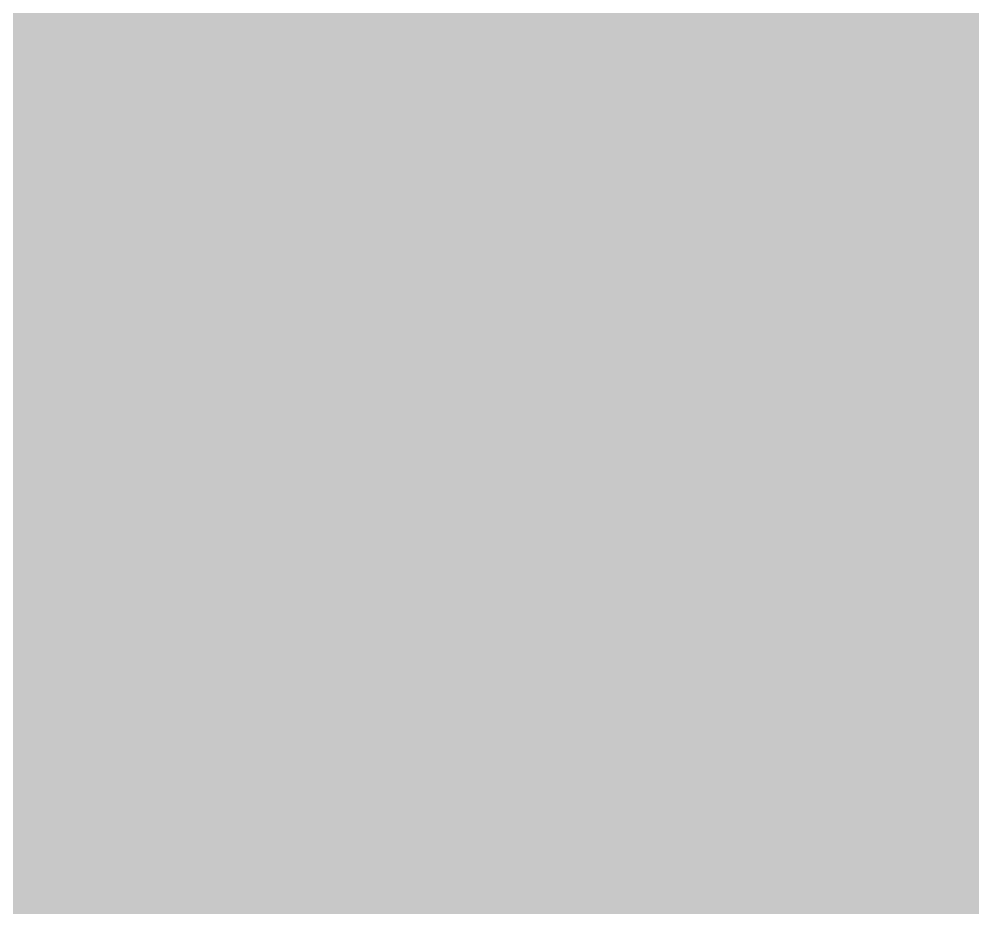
# Model space of a CAD drawing. Header units: millimetres. Extents: x -0.5 to 77.7, y -66.2 to -6.
# Drawn here: x 47.7762 to 47.9061, y -20.4795 to -20.3584 of the extents above; entities that cross this region are included whole.
import ezdxf

# ---------------------------------------------------------------- set-up
doc = ezdxf.new("R2010")
doc.units = ezdxf.units.MM
doc.header["$MEASUREMENT"] = 0
for name, color, linetype, true_color in [('Inner1', 7, 'Continuous', 0x999966), ('Inner2', 7, 'Continuous', 0x008000), ('Top-Silkscreen-Layer', 7, 'Continuous', 0xffcc00)]:
    doc.layers.add(name, color=color, linetype=linetype, true_color=true_color)

msp = doc.modelspace()

# ---------------------------------------------------------------- hatches: boundary and pattern name
at = {"layer": 'Inner1'}
msp.add_hatch(color=256, dxfattribs=at).paths.add_polyline_path([(77.23901, -6.45415), (77.23901, -65.68199), (-0.02286, -65.68199), (-0.02286, -6.45415)])
at = {"layer": 'Top-Silkscreen-Layer'}
msp.add_hatch(color=256, dxfattribs=at).paths.add_polyline_path([(47.83327, -20.37629), (47.80843, -20.41175), (47.86669, -20.43681)])

# ---------------------------------------------------------------- linework, layer by layer
at = {"layer": 'Inner2', "const_width": 0.4}
msp.add_lwpolyline([(51.0541, -20.57404), (17.52604, -20.57404)], dxfattribs=at)
at = {"layer": 'Top-Silkscreen-Layer', "const_width": 0.254}
for points in [[(47.82588, -20.04603), (47.84464, -20.09848), (47.86024, -20.04229)], [(47.71904, -20.49799), (47.74699, -20.56084), (47.76274, -20.56084), (47.76865, -20.54818)], [(47.81921, -20.49522), (47.84566, -20.56084), (47.86284, -20.56084), (47.8702, -20.54452)], [(47.7253, -20.16202), (47.73245, -20.2075), (47.74155, -20.21695), (47.75483, -20.20498), (47.76024, -20.15698)], [(48.00284, -20.2074), (48.01522, -20.22442), (48.0084, -20.26226), (47.99371, -20.28113), (47.9684, -20.26233), (47.95254, -20.22558), (47.9753, -20.20799)], [(47.83282, -20.26111), (47.81635, -20.27995), (47.80765, -20.29683), (47.81882, -20.31414), (47.86616, -20.31695), (47.87445, -20.30243), (47.86993, -20.28436)], [(47.62608, -20.27507), (47.6181, -20.29706), (47.66708, -20.31283), (47.67364, -20.29706), (47.66708, -20.28129)], [(47.83327, -20.37629), (47.80843, -20.41175), (47.86669, -20.43681)], [(47.72278, -20.28035), (47.71179, -20.29806), (47.72174, -20.31333), (47.74607, -20.3286), (47.76046, -20.3286), (47.76701, -20.31294), (47.77355, -20.29728), (47.76758, -20.28426)], [(47.62213, -20.49633), (47.64375, -20.56084), (47.66709, -20.49317)], [(48.00708, -20.33309), (48.01781, -20.34618), (48.00803, -20.36463), (47.96309, -20.35097)], [(47.63424, -20.37591), (47.62002, -20.39583), (47.61215, -20.41328), (47.62191, -20.42828), (47.64594, -20.44329), (47.66021, -20.44329), (47.66774, -20.42791), (47.67527, -20.41253), (47.67043, -20.39678)], [(47.72238, -20.38969), (47.72106, -20.43077), (47.73403, -20.44681), (47.74716, -20.44505), (47.76777, -20.42791), (47.77527, -20.41253), (47.77043, -20.39678), (47.75112, -20.37659), (47.73666, -20.37216)], [(48.0021, -20.4473), (48.00185, -20.49011), (47.96309, -20.46759)], [(48.00518, -20.56032), (48.01382, -20.57126), (48.00606, -20.58848), (47.9983, -20.6057), (47.98694, -20.60241), (47.95998, -20.56657), (47.9731, -20.55797)], [(47.6181, -20.61245), (47.64724, -20.67552), (47.66324, -20.67552), (47.67287, -20.65737), (47.68249, -20.63922), (47.67548, -20.62366)], [(47.7231, -20.6024), (47.7106, -20.60985), (47.70902, -20.63178), (47.74353, -20.67552), (47.76241, -20.67552), (47.77292, -20.65861)]]:
    msp.add_lwpolyline(points, close=True, dxfattribs=at)
msp.add_lwpolyline([(47.92184, -20.22186), (47.92108, -20.25671), (47.90173, -20.29884), (47.90173, -20.32213), (47.91437, -20.33396), (47.92701, -20.3458), (47.92297, -20.35791), (47.91149, -20.37329), (47.91584, -20.45407), (47.91582, -20.48412), (47.89295, -20.53115), (47.90348, -20.54766), (47.91816, -20.56493), (47.90481, -20.60324), (47.88153, -20.6311), (47.87477, -20.61629), (47.85053, -20.59772), (47.83305, -20.59396), (47.82057, -20.60334), (47.84376, -20.67552)], dxfattribs=at)

doc.saveas('drawing.dxf')
